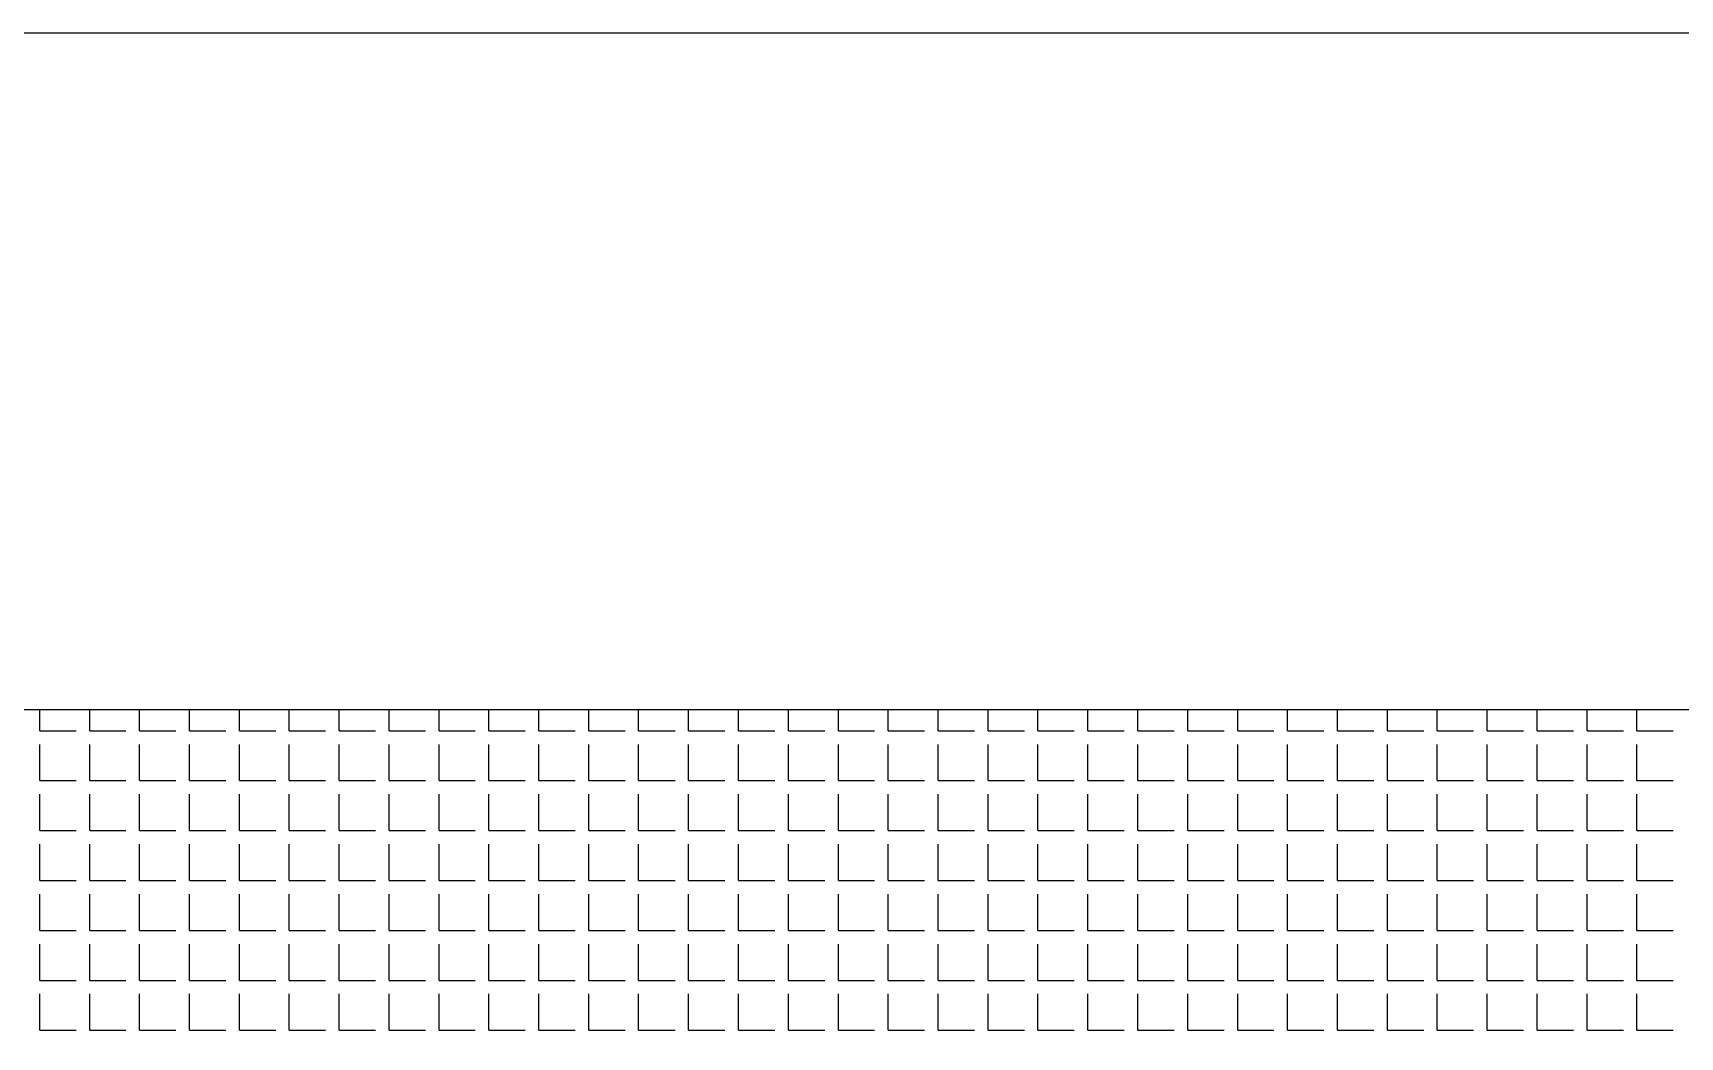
# Model space of a CAD drawing. Header units: millimetres. Extents: x -2063041 to -1932644, y 197605868 to 197643080.
# Drawn here: x -2047137 to -2046964.9, y 197627263.5 to 197627368.4 of the extents above; entities that cross this region are included whole.
import ezdxf

# ---------------------------------------------------------------- set-up
doc = ezdxf.new("R2010")
doc.units = ezdxf.units.MM
doc.layers.add('СКУД', color=7, linetype='Continuous')

msp = doc.modelspace()

# ---------------------------------------------------------------- linework, layer by layer
at = {"layer": 'СКУД', "color": 18, "true_color": 0x000000}
for p, q in [((-2047136.28, 197627295.48), (-2047136.28, 197627297.71)), ((-2047131.06, 197627295.48), (-2047131.06, 197627297.71)), ((-2047125.85, 197627295.48), (-2047125.85, 197627297.71)), ((-2047120.64, 197627295.48), (-2047120.64, 197627297.71)), ((-2047115.42, 197627295.48), (-2047115.42, 197627297.71)), ((-2047110.21, 197627295.48), (-2047110.21, 197627297.71)), ((-2047105, 197627295.48), (-2047105, 197627297.71)), ((-2047099.78, 197627295.48), (-2047099.78, 197627297.71)), ((-2047094.57, 197627295.48), (-2047094.57, 197627297.71)), ((-2047089.36, 197627295.48), (-2047089.36, 197627297.71)), ((-2047084.14, 197627295.48), (-2047084.14, 197627297.71)), ((-2047078.93, 197627295.48), (-2047078.93, 197627297.71)), ((-2047073.72, 197627295.48), (-2047073.72, 197627297.71)), ((-2047068.5, 197627295.48), (-2047068.5, 197627297.71)), ((-2047063.29, 197627295.48), (-2047063.29, 197627297.71)), ((-2047058.08, 197627295.48), (-2047058.08, 197627297.71)), ((-2047052.86, 197627295.48), (-2047052.86, 197627297.71)), ((-2047047.65, 197627295.48), (-2047047.65, 197627297.71)), ((-2047042.44, 197627295.48), (-2047042.44, 197627297.71)), ((-2047037.22, 197627295.48), (-2047037.22, 197627297.71)), ((-2047032.01, 197627295.48), (-2047032.01, 197627297.71)), ((-2047026.8, 197627295.48), (-2047026.8, 197627297.71)), ((-2047021.58, 197627295.48), (-2047021.58, 197627297.71)), ((-2047016.37, 197627295.48), (-2047016.37, 197627297.71)), ((-2047011.15, 197627295.48), (-2047011.15, 197627297.71)), ((-2047005.94, 197627295.48), (-2047005.94, 197627297.71)), ((-2047000.73, 197627295.48), (-2047000.73, 197627297.71)), ((-2046995.51, 197627295.48), (-2046995.51, 197627297.71)), ((-2046990.3, 197627295.48), (-2046990.3, 197627297.71)), ((-2046985.09, 197627295.48), (-2046985.09, 197627297.71)), ((-2046979.87, 197627295.48), (-2046979.87, 197627297.71)), ((-2046974.66, 197627295.48), (-2046974.66, 197627297.71)), ((-2046969.45, 197627295.48), (-2046969.45, 197627297.71)), ((-2047136.28, 197627295.48), (-2047132.48, 197627295.48)), ((-2047131.06, 197627295.48), (-2047127.27, 197627295.48)), ((-2047125.85, 197627295.48), (-2047122.06, 197627295.48)), ((-2047120.64, 197627295.48), (-2047116.84, 197627295.48)), ((-2047115.42, 197627295.48), (-2047111.63, 197627295.48)), ((-2047110.21, 197627295.48), (-2047106.42, 197627295.48)), ((-2047105, 197627295.48), (-2047101.2, 197627295.48)), ((-2047099.78, 197627295.48), (-2047095.99, 197627295.48)), ((-2047094.57, 197627295.48), (-2047090.78, 197627295.48)), ((-2047089.36, 197627295.48), (-2047085.56, 197627295.48)), ((-2047084.14, 197627295.48), (-2047080.35, 197627295.48)), ((-2047078.93, 197627295.48), (-2047075.14, 197627295.48)), ((-2047073.72, 197627295.48), (-2047069.92, 197627295.48)), ((-2047068.5, 197627295.48), (-2047064.71, 197627295.48)), ((-2047063.29, 197627295.48), (-2047059.5, 197627295.48)), ((-2047058.08, 197627295.48), (-2047054.28, 197627295.48)), ((-2047052.86, 197627295.48), (-2047049.07, 197627295.48)), ((-2047047.65, 197627295.48), (-2047043.86, 197627295.48)), ((-2047042.44, 197627295.48), (-2047038.64, 197627295.48)), ((-2047037.22, 197627295.48), (-2047033.43, 197627295.48)), ((-2047032.01, 197627295.48), (-2047028.22, 197627295.48)), ((-2047026.8, 197627295.48), (-2047023, 197627295.48)), ((-2047021.58, 197627295.48), (-2047017.79, 197627295.48)), ((-2047016.37, 197627295.48), (-2047012.58, 197627295.48)), ((-2047011.15, 197627295.48), (-2047007.36, 197627295.48)), ((-2047005.94, 197627295.48), (-2047002.15, 197627295.48)), ((-2047000.73, 197627295.48), (-2046996.94, 197627295.48)), ((-2046995.51, 197627295.48), (-2046991.72, 197627295.48)), ((-2046990.3, 197627295.48), (-2046986.51, 197627295.48)), ((-2046985.09, 197627295.48), (-2046981.3, 197627295.48)), ((-2046979.87, 197627295.48), (-2046976.08, 197627295.48)), ((-2046974.66, 197627295.48), (-2046970.87, 197627295.48)), ((-2046969.45, 197627295.48), (-2046965.66, 197627295.48)), ((-2047136.28, 197627290.27), (-2047136.28, 197627294.06)), ((-2047131.06, 197627290.27), (-2047131.06, 197627294.06)), ((-2047125.85, 197627290.27), (-2047125.85, 197627294.06)), ((-2047120.64, 197627290.27), (-2047120.64, 197627294.06)), ((-2047115.42, 197627290.27), (-2047115.42, 197627294.06)), ((-2047110.21, 197627290.27), (-2047110.21, 197627294.06)), ((-2047105, 197627290.27), (-2047105, 197627294.06)), ((-2047099.78, 197627290.27), (-2047099.78, 197627294.06)), ((-2047094.57, 197627290.27), (-2047094.57, 197627294.06)), ((-2047089.36, 197627290.27), (-2047089.36, 197627294.06)), ((-2047084.14, 197627290.27), (-2047084.14, 197627294.06)), ((-2047078.93, 197627290.27), (-2047078.93, 197627294.06)), ((-2047073.72, 197627290.27), (-2047073.72, 197627294.06)), ((-2047068.5, 197627290.27), (-2047068.5, 197627294.06)), ((-2047063.29, 197627290.27), (-2047063.29, 197627294.06)), ((-2047058.08, 197627290.27), (-2047058.08, 197627294.06)), ((-2047052.86, 197627290.27), (-2047052.86, 197627294.06)), ((-2047047.65, 197627290.27), (-2047047.65, 197627294.06)), ((-2047042.44, 197627290.27), (-2047042.44, 197627294.06)), ((-2047037.22, 197627290.27), (-2047037.22, 197627294.06)), ((-2047032.01, 197627290.27), (-2047032.01, 197627294.06)), ((-2047026.8, 197627290.27), (-2047026.8, 197627294.06)), ((-2047021.58, 197627290.27), (-2047021.58, 197627294.06)), ((-2047016.37, 197627290.27), (-2047016.37, 197627294.06)), ((-2047011.15, 197627290.27), (-2047011.15, 197627294.06)), ((-2047005.94, 197627290.27), (-2047005.94, 197627294.06)), ((-2047000.73, 197627290.27), (-2047000.73, 197627294.06)), ((-2046995.51, 197627290.27), (-2046995.51, 197627294.06)), ((-2046990.3, 197627290.27), (-2046990.3, 197627294.06)), ((-2046985.09, 197627290.27), (-2046985.09, 197627294.06)), ((-2046979.87, 197627290.27), (-2046979.87, 197627294.06)), ((-2046974.66, 197627290.27), (-2046974.66, 197627294.06)), ((-2046969.45, 197627290.27), (-2046969.45, 197627294.06)), ((-2047136.28, 197627290.27), (-2047132.48, 197627290.27)), ((-2047131.06, 197627290.27), (-2047127.27, 197627290.27)), ((-2047125.85, 197627290.27), (-2047122.06, 197627290.27)), ((-2047120.64, 197627290.27), (-2047116.84, 197627290.27)), ((-2047115.42, 197627290.27), (-2047111.63, 197627290.27)), ((-2047110.21, 197627290.27), (-2047106.42, 197627290.27)), ((-2047105, 197627290.27), (-2047101.2, 197627290.27)), ((-2047099.78, 197627290.27), (-2047095.99, 197627290.27)), ((-2047094.57, 197627290.27), (-2047090.78, 197627290.27)), ((-2047089.36, 197627290.27), (-2047085.56, 197627290.27)), ((-2047084.14, 197627290.27), (-2047080.35, 197627290.27)), ((-2047078.93, 197627290.27), (-2047075.14, 197627290.27)), ((-2047073.72, 197627290.27), (-2047069.92, 197627290.27)), ((-2047068.5, 197627290.27), (-2047064.71, 197627290.27)), ((-2047063.29, 197627290.27), (-2047059.5, 197627290.27)), ((-2047058.08, 197627290.27), (-2047054.28, 197627290.27)), ((-2047052.86, 197627290.27), (-2047049.07, 197627290.27)), ((-2047047.65, 197627290.27), (-2047043.86, 197627290.27)), ((-2047042.44, 197627290.27), (-2047038.64, 197627290.27)), ((-2047037.22, 197627290.27), (-2047033.43, 197627290.27)), ((-2047032.01, 197627290.27), (-2047028.22, 197627290.27)), ((-2047026.8, 197627290.27), (-2047023, 197627290.27)), ((-2047021.58, 197627290.27), (-2047017.79, 197627290.27)), ((-2047016.37, 197627290.27), (-2047012.58, 197627290.27)), ((-2047011.15, 197627290.27), (-2047007.36, 197627290.27)), ((-2047005.94, 197627290.27), (-2047002.15, 197627290.27)), ((-2047000.73, 197627290.27), (-2046996.94, 197627290.27)), ((-2046995.51, 197627290.27), (-2046991.72, 197627290.27)), ((-2046990.3, 197627290.27), (-2046986.51, 197627290.27)), ((-2046985.09, 197627290.27), (-2046981.3, 197627290.27)), ((-2046979.87, 197627290.27), (-2046976.08, 197627290.27)), ((-2046974.66, 197627290.27), (-2046970.87, 197627290.27)), ((-2046969.45, 197627290.27), (-2046965.66, 197627290.27)), ((-2047136.28, 197627285.05), (-2047136.28, 197627288.84)), ((-2047131.06, 197627285.05), (-2047131.06, 197627288.84)), ((-2047125.85, 197627285.05), (-2047125.85, 197627288.84)), ((-2047120.64, 197627285.05), (-2047120.64, 197627288.84)), ((-2047115.42, 197627285.05), (-2047115.42, 197627288.84)), ((-2047110.21, 197627285.05), (-2047110.21, 197627288.84)), ((-2047105, 197627285.05), (-2047105, 197627288.84)), ((-2047099.78, 197627285.05), (-2047099.78, 197627288.84)), ((-2047094.57, 197627285.05), (-2047094.57, 197627288.84)), ((-2047089.36, 197627285.05), (-2047089.36, 197627288.84)), ((-2047084.14, 197627285.05), (-2047084.14, 197627288.84)), ((-2047078.93, 197627285.05), (-2047078.93, 197627288.84)), ((-2047073.72, 197627285.05), (-2047073.72, 197627288.84)), ((-2047068.5, 197627285.05), (-2047068.5, 197627288.84)), ((-2047063.29, 197627285.05), (-2047063.29, 197627288.84)), ((-2047058.08, 197627285.05), (-2047058.08, 197627288.84)), ((-2047052.86, 197627285.05), (-2047052.86, 197627288.84)), ((-2047047.65, 197627285.05), (-2047047.65, 197627288.84)), ((-2047042.44, 197627285.05), (-2047042.44, 197627288.84)), ((-2047037.22, 197627285.05), (-2047037.22, 197627288.84)), ((-2047032.01, 197627285.05), (-2047032.01, 197627288.84)), ((-2047026.8, 197627285.05), (-2047026.8, 197627288.84)), ((-2047021.58, 197627285.05), (-2047021.58, 197627288.84)), ((-2047016.37, 197627285.05), (-2047016.37, 197627288.84)), ((-2047011.15, 197627285.05), (-2047011.15, 197627288.84)), ((-2047005.94, 197627285.05), (-2047005.94, 197627288.84)), ((-2047000.73, 197627285.05), (-2047000.73, 197627288.84)), ((-2046995.51, 197627285.05), (-2046995.51, 197627288.84)), ((-2046990.3, 197627285.05), (-2046990.3, 197627288.84)), ((-2046985.09, 197627285.05), (-2046985.09, 197627288.84)), ((-2046979.87, 197627285.05), (-2046979.87, 197627288.84)), ((-2046974.66, 197627285.05), (-2046974.66, 197627288.84)), ((-2046969.45, 197627285.05), (-2046969.45, 197627288.84)), ((-2047136.28, 197627285.05), (-2047132.48, 197627285.05)), ((-2047131.06, 197627285.05), (-2047127.27, 197627285.05)), ((-2047125.85, 197627285.05), (-2047122.06, 197627285.05)), ((-2047120.64, 197627285.05), (-2047116.84, 197627285.05)), ((-2047115.42, 197627285.05), (-2047111.63, 197627285.05)), ((-2047110.21, 197627285.05), (-2047106.42, 197627285.05)), ((-2047105, 197627285.05), (-2047101.2, 197627285.05)), ((-2047099.78, 197627285.05), (-2047095.99, 197627285.05)), ((-2047094.57, 197627285.05), (-2047090.78, 197627285.05)), ((-2047089.36, 197627285.05), (-2047085.56, 197627285.05)), ((-2047084.14, 197627285.05), (-2047080.35, 197627285.05)), ((-2047078.93, 197627285.05), (-2047075.14, 197627285.05)), ((-2047073.72, 197627285.05), (-2047069.92, 197627285.05)), ((-2047068.5, 197627285.05), (-2047064.71, 197627285.05)), ((-2047063.29, 197627285.05), (-2047059.5, 197627285.05)), ((-2047058.08, 197627285.05), (-2047054.28, 197627285.05)), ((-2047052.86, 197627285.05), (-2047049.07, 197627285.05)), ((-2047047.65, 197627285.05), (-2047043.86, 197627285.05)), ((-2047042.44, 197627285.05), (-2047038.64, 197627285.05)), ((-2047037.22, 197627285.05), (-2047033.43, 197627285.05)), ((-2047032.01, 197627285.05), (-2047028.22, 197627285.05)), ((-2047026.8, 197627285.05), (-2047023, 197627285.05)), ((-2047021.58, 197627285.05), (-2047017.79, 197627285.05)), ((-2047016.37, 197627285.05), (-2047012.58, 197627285.05)), ((-2047011.15, 197627285.05), (-2047007.36, 197627285.05)), ((-2047005.94, 197627285.05), (-2047002.15, 197627285.05)), ((-2047000.73, 197627285.05), (-2046996.94, 197627285.05)), ((-2046995.51, 197627285.05), (-2046991.72, 197627285.05)), ((-2046990.3, 197627285.05), (-2046986.51, 197627285.05)), ((-2046985.09, 197627285.05), (-2046981.3, 197627285.05)), ((-2046979.87, 197627285.05), (-2046976.08, 197627285.05)), ((-2046974.66, 197627285.05), (-2046970.87, 197627285.05)), ((-2046969.45, 197627285.05), (-2046965.66, 197627285.05)), ((-2047136.28, 197627279.84), (-2047136.28, 197627283.63)), ((-2047131.06, 197627279.84), (-2047131.06, 197627283.63)), ((-2047125.85, 197627279.84), (-2047125.85, 197627283.63)), ((-2047120.64, 197627279.84), (-2047120.64, 197627283.63)), ((-2047115.42, 197627279.84), (-2047115.42, 197627283.63)), ((-2047110.21, 197627279.84), (-2047110.21, 197627283.63)), ((-2047105, 197627279.84), (-2047105, 197627283.63)), ((-2047099.78, 197627279.84), (-2047099.78, 197627283.63)), ((-2047094.57, 197627279.84), (-2047094.57, 197627283.63)), ((-2047089.36, 197627279.84), (-2047089.36, 197627283.63)), ((-2047084.14, 197627279.84), (-2047084.14, 197627283.63)), ((-2047078.93, 197627279.84), (-2047078.93, 197627283.63)), ((-2047073.72, 197627279.84), (-2047073.72, 197627283.63)), ((-2047068.5, 197627279.84), (-2047068.5, 197627283.63)), ((-2047063.29, 197627279.84), (-2047063.29, 197627283.63)), ((-2047058.08, 197627279.84), (-2047058.08, 197627283.63)), ((-2047052.86, 197627279.84), (-2047052.86, 197627283.63)), ((-2047047.65, 197627279.84), (-2047047.65, 197627283.63)), ((-2047042.44, 197627279.84), (-2047042.44, 197627283.63)), ((-2047037.22, 197627279.84), (-2047037.22, 197627283.63)), ((-2047032.01, 197627279.84), (-2047032.01, 197627283.63)), ((-2047026.8, 197627279.84), (-2047026.8, 197627283.63)), ((-2047021.58, 197627279.84), (-2047021.58, 197627283.63)), ((-2047016.37, 197627279.84), (-2047016.37, 197627283.63)), ((-2047011.15, 197627279.84), (-2047011.15, 197627283.63)), ((-2047005.94, 197627279.84), (-2047005.94, 197627283.63)), ((-2047000.73, 197627279.84), (-2047000.73, 197627283.63)), ((-2046995.51, 197627279.84), (-2046995.51, 197627283.63)), ((-2046990.3, 197627279.84), (-2046990.3, 197627283.63)), ((-2046985.09, 197627279.84), (-2046985.09, 197627283.63)), ((-2046979.87, 197627279.84), (-2046979.87, 197627283.63)), ((-2046974.66, 197627279.84), (-2046974.66, 197627283.63)), ((-2046969.45, 197627279.84), (-2046969.45, 197627283.63)), ((-2047136.28, 197627279.84), (-2047132.48, 197627279.84)), ((-2047131.06, 197627279.84), (-2047127.27, 197627279.84)), ((-2047125.85, 197627279.84), (-2047122.06, 197627279.84)), ((-2047120.64, 197627279.84), (-2047116.84, 197627279.84)), ((-2047115.42, 197627279.84), (-2047111.63, 197627279.84)), ((-2047110.21, 197627279.84), (-2047106.42, 197627279.84)), ((-2047105, 197627279.84), (-2047101.2, 197627279.84)), ((-2047099.78, 197627279.84), (-2047095.99, 197627279.84)), ((-2047094.57, 197627279.84), (-2047090.78, 197627279.84)), ((-2047089.36, 197627279.84), (-2047085.56, 197627279.84)), ((-2047084.14, 197627279.84), (-2047080.35, 197627279.84)), ((-2047078.93, 197627279.84), (-2047075.14, 197627279.84)), ((-2047073.72, 197627279.84), (-2047069.92, 197627279.84)), ((-2047068.5, 197627279.84), (-2047064.71, 197627279.84)), ((-2047063.29, 197627279.84), (-2047059.5, 197627279.84)), ((-2047058.08, 197627279.84), (-2047054.28, 197627279.84)), ((-2047052.86, 197627279.84), (-2047049.07, 197627279.84)), ((-2047047.65, 197627279.84), (-2047043.86, 197627279.84)), ((-2047042.44, 197627279.84), (-2047038.64, 197627279.84)), ((-2047037.22, 197627279.84), (-2047033.43, 197627279.84)), ((-2047032.01, 197627279.84), (-2047028.22, 197627279.84)), ((-2047026.8, 197627279.84), (-2047023, 197627279.84)), ((-2047021.58, 197627279.84), (-2047017.79, 197627279.84)), ((-2047016.37, 197627279.84), (-2047012.58, 197627279.84)), ((-2047011.15, 197627279.84), (-2047007.36, 197627279.84)), ((-2047005.94, 197627279.84), (-2047002.15, 197627279.84)), ((-2047000.73, 197627279.84), (-2046996.94, 197627279.84)), ((-2046995.51, 197627279.84), (-2046991.72, 197627279.84)), ((-2046990.3, 197627279.84), (-2046986.51, 197627279.84)), ((-2046985.09, 197627279.84), (-2046981.3, 197627279.84)), ((-2046979.87, 197627279.84), (-2046976.08, 197627279.84)), ((-2046974.66, 197627279.84), (-2046970.87, 197627279.84)), ((-2046969.45, 197627279.84), (-2046965.66, 197627279.84)), ((-2047136.28, 197627274.63), (-2047136.28, 197627278.42)), ((-2047131.06, 197627274.63), (-2047131.06, 197627278.42)), ((-2047125.85, 197627274.63), (-2047125.85, 197627278.42)), ((-2047120.64, 197627274.63), (-2047120.64, 197627278.42)), ((-2047115.42, 197627274.63), (-2047115.42, 197627278.42)), ((-2047110.21, 197627274.63), (-2047110.21, 197627278.42)), ((-2047105, 197627274.63), (-2047105, 197627278.42)), ((-2047099.78, 197627274.63), (-2047099.78, 197627278.42)), ((-2047094.57, 197627274.63), (-2047094.57, 197627278.42)), ((-2047089.36, 197627274.63), (-2047089.36, 197627278.42)), ((-2047084.14, 197627274.63), (-2047084.14, 197627278.42)), ((-2047078.93, 197627274.63), (-2047078.93, 197627278.42)), ((-2047073.72, 197627274.63), (-2047073.72, 197627278.42)), ((-2047068.5, 197627274.63), (-2047068.5, 197627278.42)), ((-2047063.29, 197627274.63), (-2047063.29, 197627278.42)), ((-2047058.08, 197627274.63), (-2047058.08, 197627278.42)), ((-2047052.86, 197627274.63), (-2047052.86, 197627278.42)), ((-2047047.65, 197627274.63), (-2047047.65, 197627278.42)), ((-2047042.44, 197627274.63), (-2047042.44, 197627278.42)), ((-2047037.22, 197627274.63), (-2047037.22, 197627278.42)), ((-2047032.01, 197627274.63), (-2047032.01, 197627278.42)), ((-2047026.8, 197627274.63), (-2047026.8, 197627278.42)), ((-2047021.58, 197627274.63), (-2047021.58, 197627278.42)), ((-2047016.37, 197627274.63), (-2047016.37, 197627278.42)), ((-2047011.15, 197627274.63), (-2047011.15, 197627278.42)), ((-2047005.94, 197627274.63), (-2047005.94, 197627278.42)), ((-2047000.73, 197627274.63), (-2047000.73, 197627278.42)), ((-2046995.51, 197627274.63), (-2046995.51, 197627278.42)), ((-2046990.3, 197627274.63), (-2046990.3, 197627278.42)), ((-2046985.09, 197627274.63), (-2046985.09, 197627278.42)), ((-2046979.87, 197627274.63), (-2046979.87, 197627278.42)), ((-2046974.66, 197627274.63), (-2046974.66, 197627278.42)), ((-2046969.45, 197627274.63), (-2046969.45, 197627278.42)), ((-2047136.28, 197627274.63), (-2047132.48, 197627274.63)), ((-2047131.06, 197627274.63), (-2047127.27, 197627274.63)), ((-2047125.85, 197627274.63), (-2047122.06, 197627274.63)), ((-2047120.64, 197627274.63), (-2047116.84, 197627274.63)), ((-2047115.42, 197627274.63), (-2047111.63, 197627274.63)), ((-2047110.21, 197627274.63), (-2047106.42, 197627274.63)), ((-2047105, 197627274.63), (-2047101.2, 197627274.63)), ((-2047099.78, 197627274.63), (-2047095.99, 197627274.63)), ((-2047094.57, 197627274.63), (-2047090.78, 197627274.63)), ((-2047089.36, 197627274.63), (-2047085.56, 197627274.63)), ((-2047084.14, 197627274.63), (-2047080.35, 197627274.63)), ((-2047078.93, 197627274.63), (-2047075.14, 197627274.63)), ((-2047073.72, 197627274.63), (-2047069.92, 197627274.63)), ((-2047068.5, 197627274.63), (-2047064.71, 197627274.63)), ((-2047063.29, 197627274.63), (-2047059.5, 197627274.63)), ((-2047058.08, 197627274.63), (-2047054.28, 197627274.63)), ((-2047052.86, 197627274.63), (-2047049.07, 197627274.63)), ((-2047047.65, 197627274.63), (-2047043.86, 197627274.63)), ((-2047042.44, 197627274.63), (-2047038.64, 197627274.63)), ((-2047037.22, 197627274.63), (-2047033.43, 197627274.63)), ((-2047032.01, 197627274.63), (-2047028.22, 197627274.63)), ((-2047026.8, 197627274.63), (-2047023, 197627274.63)), ((-2047021.58, 197627274.63), (-2047017.79, 197627274.63)), ((-2047016.37, 197627274.63), (-2047012.58, 197627274.63)), ((-2047011.15, 197627274.63), (-2047007.36, 197627274.63)), ((-2047005.94, 197627274.63), (-2047002.15, 197627274.63)), ((-2047000.73, 197627274.63), (-2046996.94, 197627274.63)), ((-2046995.51, 197627274.63), (-2046991.72, 197627274.63)), ((-2046990.3, 197627274.63), (-2046986.51, 197627274.63)), ((-2046985.09, 197627274.63), (-2046981.3, 197627274.63)), ((-2046979.87, 197627274.63), (-2046976.08, 197627274.63)), ((-2046974.66, 197627274.63), (-2046970.87, 197627274.63)), ((-2046969.45, 197627274.63), (-2046965.66, 197627274.63)), ((-2047136.28, 197627269.41), (-2047136.28, 197627273.2)), ((-2047131.06, 197627269.41), (-2047131.06, 197627273.2)), ((-2047125.85, 197627269.41), (-2047125.85, 197627273.2)), ((-2047120.64, 197627269.41), (-2047120.64, 197627273.2)), ((-2047115.42, 197627269.41), (-2047115.42, 197627273.2)), ((-2047110.21, 197627269.41), (-2047110.21, 197627273.2)), ((-2047105, 197627269.41), (-2047105, 197627273.2)), ((-2047099.78, 197627269.41), (-2047099.78, 197627273.2)), ((-2047094.57, 197627269.41), (-2047094.57, 197627273.2)), ((-2047089.36, 197627269.41), (-2047089.36, 197627273.2)), ((-2047084.14, 197627269.41), (-2047084.14, 197627273.2)), ((-2047078.93, 197627269.41), (-2047078.93, 197627273.2)), ((-2047073.72, 197627269.41), (-2047073.72, 197627273.2)), ((-2047068.5, 197627269.41), (-2047068.5, 197627273.2)), ((-2047063.29, 197627269.41), (-2047063.29, 197627273.2)), ((-2047058.08, 197627269.41), (-2047058.08, 197627273.2)), ((-2047052.86, 197627269.41), (-2047052.86, 197627273.2)), ((-2047047.65, 197627269.41), (-2047047.65, 197627273.2)), ((-2047042.44, 197627269.41), (-2047042.44, 197627273.2)), ((-2047037.22, 197627269.41), (-2047037.22, 197627273.2)), ((-2047032.01, 197627269.41), (-2047032.01, 197627273.2)), ((-2047026.8, 197627269.41), (-2047026.8, 197627273.2)), ((-2047021.58, 197627269.41), (-2047021.58, 197627273.2)), ((-2047016.37, 197627269.41), (-2047016.37, 197627273.2)), ((-2047011.15, 197627269.41), (-2047011.15, 197627273.2)), ((-2047005.94, 197627269.41), (-2047005.94, 197627273.2)), ((-2047000.73, 197627269.41), (-2047000.73, 197627273.2)), ((-2046995.51, 197627269.41), (-2046995.51, 197627273.2)), ((-2046990.3, 197627269.41), (-2046990.3, 197627273.2)), ((-2046985.09, 197627269.41), (-2046985.09, 197627273.2)), ((-2046979.87, 197627269.41), (-2046979.87, 197627273.2)), ((-2046974.66, 197627269.41), (-2046974.66, 197627273.2)), ((-2046969.45, 197627269.41), (-2046969.45, 197627273.2)), ((-2047136.28, 197627269.41), (-2047132.48, 197627269.41)), ((-2047131.06, 197627269.41), (-2047127.27, 197627269.41)), ((-2047125.85, 197627269.41), (-2047122.06, 197627269.41)), ((-2047120.64, 197627269.41), (-2047116.84, 197627269.41)), ((-2047115.42, 197627269.41), (-2047111.63, 197627269.41)), ((-2047110.21, 197627269.41), (-2047106.42, 197627269.41)), ((-2047105, 197627269.41), (-2047101.2, 197627269.41)), ((-2047099.78, 197627269.41), (-2047095.99, 197627269.41)), ((-2047094.57, 197627269.41), (-2047090.78, 197627269.41)), ((-2047089.36, 197627269.41), (-2047085.56, 197627269.41)), ((-2047084.14, 197627269.41), (-2047080.35, 197627269.41)), ((-2047078.93, 197627269.41), (-2047075.14, 197627269.41)), ((-2047073.72, 197627269.41), (-2047069.92, 197627269.41)), ((-2047068.5, 197627269.41), (-2047064.71, 197627269.41)), ((-2047063.29, 197627269.41), (-2047059.5, 197627269.41)), ((-2047058.08, 197627269.41), (-2047054.28, 197627269.41)), ((-2047052.86, 197627269.41), (-2047049.07, 197627269.41)), ((-2047047.65, 197627269.41), (-2047043.86, 197627269.41)), ((-2047042.44, 197627269.41), (-2047038.64, 197627269.41)), ((-2047037.22, 197627269.41), (-2047033.43, 197627269.41)), ((-2047032.01, 197627269.41), (-2047028.22, 197627269.41)), ((-2047026.8, 197627269.41), (-2047023, 197627269.41)), ((-2047021.58, 197627269.41), (-2047017.79, 197627269.41)), ((-2047016.37, 197627269.41), (-2047012.58, 197627269.41)), ((-2047011.15, 197627269.41), (-2047007.36, 197627269.41)), ((-2047005.94, 197627269.41), (-2047002.15, 197627269.41)), ((-2047000.73, 197627269.41), (-2046996.94, 197627269.41)), ((-2046995.51, 197627269.41), (-2046991.72, 197627269.41)), ((-2046990.3, 197627269.41), (-2046986.51, 197627269.41)), ((-2046985.09, 197627269.41), (-2046981.3, 197627269.41)), ((-2046979.87, 197627269.41), (-2046976.08, 197627269.41)), ((-2046974.66, 197627269.41), (-2046970.87, 197627269.41)), ((-2046969.45, 197627269.41), (-2046965.66, 197627269.41)), ((-2047136.28, 197627264.2), (-2047136.28, 197627267.99)), ((-2047131.06, 197627264.2), (-2047131.06, 197627267.99)), ((-2047125.85, 197627264.2), (-2047125.85, 197627267.99)), ((-2047120.64, 197627264.2), (-2047120.64, 197627267.99)), ((-2047115.42, 197627264.2), (-2047115.42, 197627267.99)), ((-2047110.21, 197627264.2), (-2047110.21, 197627267.99)), ((-2047105, 197627264.2), (-2047105, 197627267.99)), ((-2047099.78, 197627264.2), (-2047099.78, 197627267.99)), ((-2047094.57, 197627264.2), (-2047094.57, 197627267.99)), ((-2047089.36, 197627264.2), (-2047089.36, 197627267.99)), ((-2047084.14, 197627264.2), (-2047084.14, 197627267.99)), ((-2047078.93, 197627264.2), (-2047078.93, 197627267.99)), ((-2047073.72, 197627264.2), (-2047073.72, 197627267.99)), ((-2047068.5, 197627264.2), (-2047068.5, 197627267.99)), ((-2047063.29, 197627264.2), (-2047063.29, 197627267.99)), ((-2047058.08, 197627264.2), (-2047058.08, 197627267.99)), ((-2047052.86, 197627264.2), (-2047052.86, 197627267.99)), ((-2047047.65, 197627264.2), (-2047047.65, 197627267.99)), ((-2047042.44, 197627264.2), (-2047042.44, 197627267.99)), ((-2047037.22, 197627264.2), (-2047037.22, 197627267.99)), ((-2047032.01, 197627264.2), (-2047032.01, 197627267.99)), ((-2047026.8, 197627264.2), (-2047026.8, 197627267.99)), ((-2047021.58, 197627264.2), (-2047021.58, 197627267.99)), ((-2047016.37, 197627264.2), (-2047016.37, 197627267.99)), ((-2047011.15, 197627264.2), (-2047011.15, 197627267.99)), ((-2047005.94, 197627264.2), (-2047005.94, 197627267.99)), ((-2047000.73, 197627264.2), (-2047000.73, 197627267.99)), ((-2046995.51, 197627264.2), (-2046995.51, 197627267.99)), ((-2046990.3, 197627264.2), (-2046990.3, 197627267.99)), ((-2046985.09, 197627264.2), (-2046985.09, 197627267.99)), ((-2046979.87, 197627264.2), (-2046979.87, 197627267.99)), ((-2046974.66, 197627264.2), (-2046974.66, 197627267.99)), ((-2046969.45, 197627264.2), (-2046969.45, 197627267.99)), ((-2047136.28, 197627264.2), (-2047132.48, 197627264.2)), ((-2047131.06, 197627264.2), (-2047127.27, 197627264.2)), ((-2047125.85, 197627264.2), (-2047122.06, 197627264.2)), ((-2047120.64, 197627264.2), (-2047116.84, 197627264.2)), ((-2047115.42, 197627264.2), (-2047111.63, 197627264.2)), ((-2047110.21, 197627264.2), (-2047106.42, 197627264.2)), ((-2047105, 197627264.2), (-2047101.2, 197627264.2)), ((-2047099.78, 197627264.2), (-2047095.99, 197627264.2)), ((-2047094.57, 197627264.2), (-2047090.78, 197627264.2)), ((-2047089.36, 197627264.2), (-2047085.56, 197627264.2)), ((-2047084.14, 197627264.2), (-2047080.35, 197627264.2)), ((-2047078.93, 197627264.2), (-2047075.14, 197627264.2)), ((-2047073.72, 197627264.2), (-2047069.92, 197627264.2)), ((-2047068.5, 197627264.2), (-2047064.71, 197627264.2)), ((-2047063.29, 197627264.2), (-2047059.5, 197627264.2)), ((-2047058.08, 197627264.2), (-2047054.28, 197627264.2)), ((-2047052.86, 197627264.2), (-2047049.07, 197627264.2)), ((-2047047.65, 197627264.2), (-2047043.86, 197627264.2)), ((-2047042.44, 197627264.2), (-2047038.64, 197627264.2)), ((-2047037.22, 197627264.2), (-2047033.43, 197627264.2)), ((-2047032.01, 197627264.2), (-2047028.22, 197627264.2)), ((-2047026.8, 197627264.2), (-2047023, 197627264.2)), ((-2047021.58, 197627264.2), (-2047017.79, 197627264.2)), ((-2047016.37, 197627264.2), (-2047012.58, 197627264.2)), ((-2047011.15, 197627264.2), (-2047007.36, 197627264.2)), ((-2047005.94, 197627264.2), (-2047002.15, 197627264.2)), ((-2047000.73, 197627264.2), (-2046996.94, 197627264.2)), ((-2046995.51, 197627264.2), (-2046991.72, 197627264.2)), ((-2046990.3, 197627264.2), (-2046986.51, 197627264.2)), ((-2046985.09, 197627264.2), (-2046981.3, 197627264.2)), ((-2046979.87, 197627264.2), (-2046976.08, 197627264.2)), ((-2046974.66, 197627264.2), (-2046970.87, 197627264.2)), ((-2046969.45, 197627264.2), (-2046965.66, 197627264.2))]:
    msp.add_line(p, q, dxfattribs=at)
for points in [[(-2048041.77, 197627368.36), (-2043220.21, 197627368.36), (-2043220.21, 197615835.59), (-2042015.18, 197615835.59)], [(-2048127.36, 197627297.71), (-2043286.42, 197627297.71), (-2043286.42, 197615835.59), (-2043580.99, 197615835.59), (-2043580.99, 197626939.77), (-2046455.74, 197626939.77), (-2046455.74, 197627297.71)]]:
    msp.add_lwpolyline(points, dxfattribs=at)

doc.saveas('drawing.dxf')
